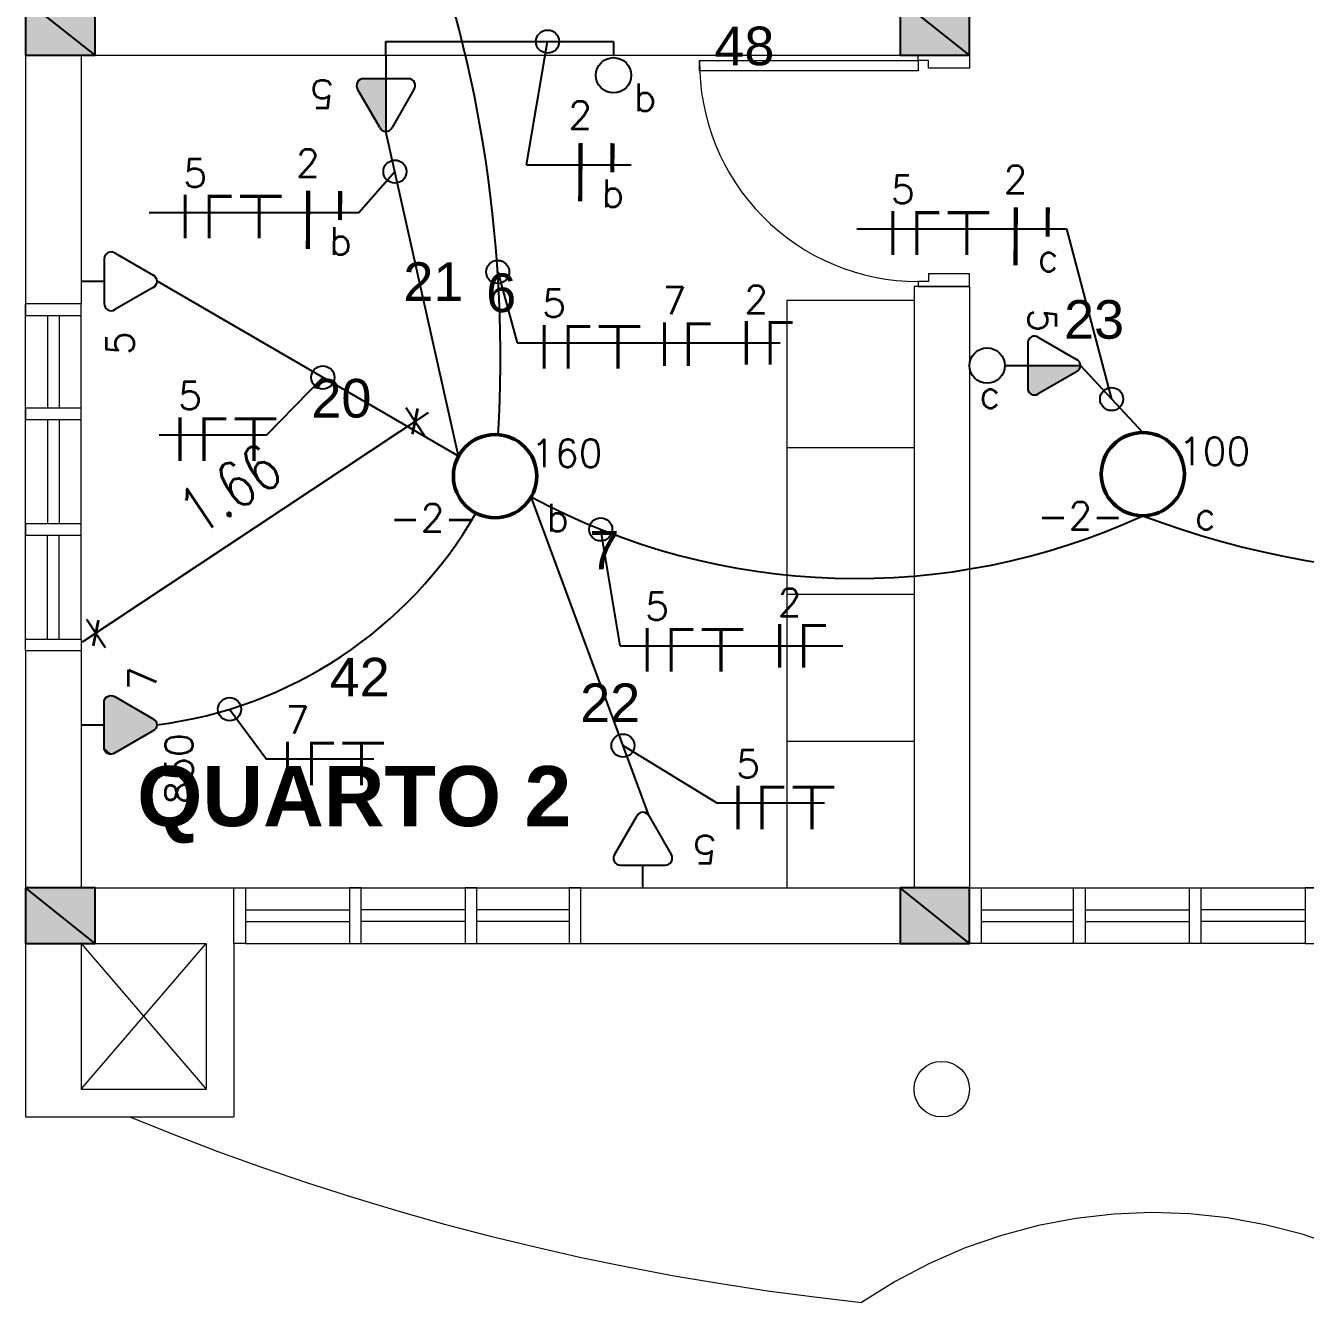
# Model space of a CAD drawing. Header units: millimetres. Extents: x 4360 to 8806, y 1896 to 3880.
# Drawn here: x 4399.48 to 4405.01, y 1934.58 to 1940.1 of the extents above; entities that cross this region are included whole.
import ezdxf
from ezdxf.enums import TextEntityAlignment as Align

# ---------------------------------------------------------------- set-up
doc = ezdxf.new("R2010")
doc.units = ezdxf.units.MM
doc.linetypes.add('ACAD_ISO03W100', pattern=[30, 12, -18])
doc.linetypes.add('Contínuo', pattern=[0])
for name, color, linetype, lineweight in [('C-Moveis', 7, 'Continuous', 5), ('C-Paredes-Acessorios', 20, 'Continuous', 5), ('C-Portas', 7, 'Continuous', 5), ('C-Texto', 4, 'Continuous', 9), ('ILUMINAÇÃO', 1, 'Contínuo', 50), ('TOMADAS', 1, 'Continuous', 25)]:
    doc.layers.add(name, color=color, linetype=linetype, lineweight=lineweight)
doc.layers.add('C-Pilares', color=7, linetype='Continuous', plot=False)
for name, color, linetype in [('CIRCUITOS', 255, 'Continuous'), ('Eletrodutos', 4, 'Continuous'), ('INTERRUPTORES', 1, 'Continuous')]:
    doc.layers.add(name, color=color, linetype=linetype)
doc.styles.add('BOLD', font='arialbd.ttf')
doc.styles.add('COTAS', font='romans.shx', dxfattribs={"width": 0.75})
doc.styles.add('RomanS', font='romans.shx')
doc.styles.get("Standard").update_dxf_attribs({"font": 'arial.ttf'})
doc.dimstyles.new('COTAS_100', dxfattribs={"dimscale": 100, "dimtxt": 0.002, "dimasz": 0.0008, "dimexe": 0.0007, "dimexo": 0.004, "dimgap": 0.001, "dimtad": 1, "dimzin": 4, "dimdsep": 46, "dimtxsty": 'COTAS', "dimblk1": 'ARCHTICK', "dimblk2": 'ARCHTICK', "dimsah": 1, "dimcen": 0.003, "dimdle": 0.0007, "dimaunit": 1, "dimadec": 0, "dimazin": 0, "dimtfac": 1, "dimtix": 1, "dimtmove": 0, "dimatfit": 3, "dimldrblk": 'ARCHTICK', "dimfxl": 1, "dimtolj": 1, "dimtzin": 0, "dimarcsym": 0})

# ---------------------------------------------------------------- blocks, each defined once
blk = doc.blocks.new('d9-2')
at = {"layer": 'C-Portas'}
for p, q in [((-0.06, 0.2), (-0.06, 1.05)), ((-0.06, 1.05), (-0.02, 1.05)), ((-0.02, 1.05), (-0.02, 0.2)), ((-0.88, 0.2), (-0.9, 0.2)), ((-0.9, 0.2), (-0.9, 0)), ((-0.88, 0.16), (-0.88, 0.2)), ((-0.02, 0.2), (-0.06, 0.2)), ((-0.02, 0.16), (-0.02, 0.2)), ((-0.02, 0.2), (0, 0.2)), ((0, 0.2), (0, 0)), ((-0.85, 0.16), (-0.88, 0.16)), ((-0.85, 0), (-0.85, 0.16)), ((-0.05, 0), (-0.05, 0.16)), ((-0.05, 0.16), (-0.02, 0.16)), ((-0.9, 0), (-0.85, 0)), ((0, 0), (-0.05, 0))]:
    blk.add_line(p, q, dxfattribs=at)
blk.add_arc((-0.0299, 0.2), 0.8501, 89.3299, 180, dxfattribs=at)
blk = doc.blocks.new('A$C2A3D30EB')
at = {"layer": 'C-Pilares'}
for color, points in [(6, [(0, 0), (24, 30), (0, 30)]), (6, [(24, 30), (0, 30), (0, 0)]), (135, [(24, 30), (0, 0), (24, 0)])]:
    blk.add_hatch(color=color, dxfattribs=at).paths.add_polyline_path(points)
blk.add_line((24, 30), (0, 0), dxfattribs=at)
at = {"layer": 'C-Pilares', "color": 7}
blk.add_lwpolyline([(0, 0), (24, 0), (24, 30), (0, 30)], close=True, dxfattribs=at)
blk = doc.blocks.new('A$C0BD3781F')
blk.add_circle((0.36, 0.36), 0.36)
at = {"style": 'RomanS', "flags": 8}
for tag, p in [('009', (0.502, 0.474)), ('001', (0.188, 0.472)), ('020', (0.356, 0.232))]:
    blk.add_attdef(tag, text='', height=0.16, dxfattribs=at).set_placement(p, align=Align.MIDDLE_CENTER)
blk = doc.blocks.new('Ir1s01')
blk.add_circle((0, 1.017), 1.017)
at = {"style": 'RomanS', "flags": 8}
blk.add_attdef('009', text='', height=1.6, dxfattribs=at).set_placement((1.811, 2.295), align=Align.MIDDLE_CENTER)
blk = doc.blocks.new('TEBAI01')
for p, q in [((-1.617, 1.949), (-0.353, 4.139)), ((0.353, 4.139), (1.631, 1.925)), ((-1.297, 1.32), (1.28, 1.32)), ((0, 0), (0, 1.32))]:
    blk.add_line(p, q)
for centre, start, end in [((0, 3.967), 26.04787, 153.95213), ((-1.302, 1.713), 143.13324, 270.77697), ((1.3, 1.713), 267.18113, 32.56886)]:
    blk.add_arc(centre, 0.393, start, end)
at = {"style": 'RomanS', "flags": 8}
for tag, p in [('020', (-5.031, 2.198)), ('001', (3.561, 2.226))]:
    blk.add_attdef(tag, text='', height=1.6, dxfattribs=at).set_placement(p, align=Align.MIDDLE_CENTER)
blk = doc.blocks.new('TEMED02')
for p, q in [((-1.617, 1.949), (-0.353, 4.139)), ((0, 1.32), (0, 4.36)), ((0.353, 4.139), (1.631, 1.925)), ((-1.297, 1.32), (1.28, 1.32)), ((0, 0), (0, 1.32))]:
    blk.add_line(p, q)
for centre, start, end in [((0, 3.967), 26.04787, 153.95213), ((-1.302, 1.713), 143.13324, 270.77697), ((1.3, 1.713), 267.18113, 32.56886)]:
    blk.add_arc(centre, 0.393, start, end)
at = {"linetype": 'Continuous'}
for points in [[(0, 4.36), (1.631, 1.925), (0.208, 4.3)], [(1.631, 1.925), (0, 4.36), (1.693, 1.721)], [(0, 1.32), (1.693, 1.721), (0, 4.36)], [(0.353, 4.139), (0.208, 4.3), (1.631, 1.925)], [(1.693, 1.721), (0, 1.32), (1.64, 1.516)], [(1.28, 1.32), (1.64, 1.516), (0, 1.32)], [(1.64, 1.516), (1.28, 1.32), (1.487, 1.367)]]:
    blk.add_solid(points, dxfattribs=at)
at = {"style": 'RomanS', "flags": 8}
for tag, p in [('020', (-4.961, 2.195)), ('001', (3.391, 2.166))]:
    blk.add_attdef(tag, text='', height=1.6, dxfattribs=at).set_placement(p, align=Align.MIDDLE_CENTER)
blk = doc.blocks.new('TEALT03')
for p, q in [((-1.617, 1.949), (-0.353, 4.139)), ((0.353, 4.139), (1.631, 1.925)), ((-1.297, 1.32), (1.28, 1.32)), ((0, 0), (0, 1.32))]:
    blk.add_line(p, q)
for centre, start, end in [((0, 3.967), 26.04787, 153.95213), ((-1.302, 1.713), 143.13324, 270.77697), ((1.3, 1.713), 267.18113, 32.56886)]:
    blk.add_arc(centre, 0.393, start, end)
at = {"linetype": 'Continuous'}
for points in [[(-1.617, 1.949), (1.487, 1.367), (-0.353, 4.139)], [(-0.353, 4.139), (1.64, 1.516), (-0.208, 4.3)], [(1.64, 1.516), (-0.353, 4.139), (1.487, 1.367)], [(-0.208, 4.3), (1.693, 1.721), (0, 4.36)], [(1.693, 1.721), (-0.208, 4.3), (1.64, 1.516)], [(0, 4.36), (1.631, 1.925), (0.208, 4.3)], [(1.631, 1.925), (0, 4.36), (1.693, 1.721)], [(0.353, 4.139), (0.208, 4.3), (1.631, 1.925)], [(-1.694, 1.75), (1.28, 1.32), (-1.617, 1.949)], [(1.28, 1.32), (-1.694, 1.75), (-1.307, 1.32)], [(-1.655, 1.54), (-1.307, 1.32), (-1.694, 1.75)], [(-1.307, 1.32), (-1.655, 1.54), (-1.512, 1.381)], [(1.487, 1.367), (-1.617, 1.949), (1.28, 1.32)]]:
    blk.add_solid(points, dxfattribs=at)
at = {"style": 'RomanS', "flags": 8}
for tag, p in [('020', (-4.819, 2.032)), ('001', (3.506, 2.072))]:
    blk.add_attdef(tag, text='', height=1.6, dxfattribs=at).set_placement(p, align=Align.MIDDLE_CENTER)
blk = doc.blocks.new('FNT')
at = {"const_width": 0.24}
for points in [[(0.12, 1.68), (0.12, -1.68)], [(1.84, 1.56), (3.68, 1.56)], [(1.96, 1.44), (1.96, -1.68)], [(4.32, 1.56), (7.52, 1.56)], [(5.8, 1.44), (5.8, -1.68)]]:
    blk.add_lwpolyline(points, dxfattribs=at)
at = {"style": 'RomanS', "flags": 8}
blk.add_attdef('001', text='', height=1.6, dxfattribs=at).set_placement((0.888, 3.343), align=Align.MIDDLE_CENTER)
blk = doc.blocks.new('A$C27EA2FDF')
at = {"const_width": 0.009}
for points in [[(0.0398, 0.126), (0.0398, 0)], [(0.1043, 0.1215), (0.1733, 0.1215)], [(0.1088, 0.117), (0.1088, 0)]]:
    blk.add_lwpolyline(points, dxfattribs=at)
at = {"style": 'RomanS', "flags": 8}
blk.add_attdef('001', text='', height=0.06, dxfattribs=at).set_placement((0.0686, 0.1884), align=Align.MIDDLE_CENTER)
blk = doc.blocks.new('A$C3508442B')
at = {"const_width": 0.024}
for points in [[(0.2619, 0.2242), (0.5919, 0.1608)], [(0.2272, 0.0435), (0.3922, 0.0118)]]:
    blk.add_lwpolyline(points, dxfattribs=at)
at = {"style": 'RomanS', "flags": 8}
for tag, p in [('009', (0.6337, 0.3286)), ('001', (0.1047, 0.2577))]:
    blk.add_attdef(tag, text='', height=0.16, rotation=79, dxfattribs=at).set_placement(p, align=Align.MIDDLE_CENTER)
blk = doc.blocks.new('_ArchTick')
at = {"color": 0, "linetype": 'ByBlock', "const_width": 0.15}
blk.add_lwpolyline([(-0.5, -0.5), (0.5, 0.5)], dxfattribs=at)
blk = doc.blocks.new('*D90')
at = {"layer": 'Defpoints', "color": 0, "transparency": 16777216}
for p in [(4401.1618, 1938.389), (4401.4252, 1937.9921), (4400.0455, 1937.0768)]:
    blk.add_point(p, dxfattribs=at)
at = {"layer": 'Eletrodutos', "color": 0, "lineweight": -2, "transparency": 16777216}
for p, q in [((4399.7238, 1937.435), (4401.2202, 1938.4277)), ((4401.2041, 1938.3254), (4401.1231, 1938.4474)), ((4399.8244, 1937.4101), (4399.7435, 1937.5321))]:
    blk.add_line(p, q, dxfattribs=at)
at = {"layer": 'Eletrodutos', "color": 0, "lineweight": -2, "transparency": 16777216, "xscale": 0.08, "yscale": 0.08, "zscale": 0.08}
for p, rotation in [((4401.1618, 1938.389), 33.56123184259349), ((4399.7821, 1937.4737), 213.5612318425935)]:
    blk.add_blockref('_ArchTick', p, dxfattribs=dict(at, rotation=rotation))
at = {"layer": 'Eletrodutos', "color": 0, "transparency": 16777216, "insert": (4400.3614, 1938.098), "char_height": 0.2, "attachment_point": 5, "rotation": 33.5612, "style": 'COTAS'}
blk.add_mtext('\\A1;1.66', dxfattribs=at)

msp = doc.modelspace()

# ---------------------------------------------------------------- linework, layer by layer
at = {"layer": 'C-Moveis'}
for p, q in [((4402.76851, 1938.91158), (4402.76851, 1936.37158)), ((4403.31851, 1938.91158), (4402.76851, 1938.91158)), ((4402.76851, 1938.27658), (4403.31851, 1938.27658)), ((4402.76851, 1937.64158), (4403.31851, 1937.64158)), ((4402.76851, 1937.00658), (4403.31851, 1937.00658))]:
    msp.add_line(p, q, dxfattribs=at)
at = {"layer": 'C-Paredes-Acessorios'}
for p, q in [((4399.47851, 1941.23658), (4399.47851, 1938.89658)), ((4403.55851, 1939.97158), (4403.55851, 1940.21158)), ((4403.55851, 1939.97158), (4403.55851, 1940.21158)), ((4399.71851, 1939.97158), (4399.71851, 1938.89658)), ((4399.71851, 1939.97158), (4403.55851, 1939.97158)), ((4403.31851, 1938.97158), (4403.31851, 1936.37158)), ((4403.55851, 1938.97158), (4403.31851, 1938.97158)), ((4403.55851, 1938.97158), (4403.55851, 1936.13158)), ((4399.47851, 1937.44658), (4399.47851, 1938.89658)), ((4399.71851, 1938.89658), (4399.47851, 1938.89658)), ((4399.71851, 1937.44658), (4399.71851, 1938.89658)), ((4399.57351, 1938.84658), (4399.57351, 1938.44658)), ((4399.62351, 1938.84658), (4399.62351, 1938.44658)), ((4399.57351, 1938.39658), (4399.57351, 1937.94658)), ((4399.62351, 1938.39658), (4399.62351, 1937.94658)), ((4399.57351, 1937.44658), (4399.57351, 1937.89658)), ((4399.62351, 1937.44658), (4399.62351, 1937.89658)), ((4399.47851, 1937.39658), (4399.47851, 1936.13158)), ((4399.71851, 1937.39658), (4399.47851, 1937.39658)), ((4399.71851, 1937.39658), (4399.71851, 1936.37158)), ((4399.71851, 1936.37158), (4400.37851, 1936.37158)), ((4400.37851, 1936.13158), (4400.37851, 1936.37158)), ((4400.42851, 1936.37158), (4401.87851, 1936.37158)), ((4401.87851, 1936.37158), (4403.31851, 1936.37158)), ((4401.87851, 1936.13158), (4401.87851, 1936.37158)), ((4403.55851, 1936.13158), (4403.55851, 1936.37158)), ((4403.55851, 1936.37158), (4405.05851, 1936.37158)), ((4403.55851, 1936.13158), (4403.55851, 1936.37158)), ((4400.42851, 1936.27658), (4400.87851, 1936.27658)), ((4401.37851, 1936.27658), (4400.92851, 1936.27658)), ((4401.82851, 1936.27658), (4401.42851, 1936.27658)), ((4403.60851, 1936.27658), (4404.00851, 1936.27658)), ((4404.05851, 1936.27658), (4404.50851, 1936.27658)), ((4405.00851, 1936.27658), (4404.55851, 1936.27658)), ((4400.42851, 1936.22658), (4400.87851, 1936.22658)), ((4401.37851, 1936.22658), (4400.92851, 1936.22658)), ((4401.82851, 1936.22658), (4401.42851, 1936.22658)), ((4403.60851, 1936.22658), (4404.00851, 1936.22658)), ((4404.05851, 1936.22658), (4404.50851, 1936.22658)), ((4405.00851, 1936.22658), (4404.55851, 1936.22658)), ((4399.47851, 1936.13158), (4399.47851, 1935.38158)), ((4399.71851, 1936.13158), (4400.25851, 1936.13158)), ((4399.71851, 1936.13158), (4399.71851, 1935.50158)), ((4400.25851, 1936.13158), (4400.25851, 1935.50158)), ((4400.37851, 1936.13158), (4400.37851, 1935.38158)), ((4400.42851, 1936.13158), (4401.87851, 1936.13158)), ((4401.87851, 1936.13158), (4403.55851, 1936.13158)), ((4405.00851, 1936.13158), (4403.55851, 1936.13158)), ((4399.71851, 1935.50158), (4400.25851, 1935.50158)), ((4399.47851, 1935.38158), (4400.37851, 1935.38158))]:
    msp.add_line(p, q, dxfattribs=at)
at = {"layer": 'C-Paredes-Acessorios', "color": 3}
for p, q in [((4399.71851, 1935.50158), (4400.25851, 1936.13158)), ((4399.71851, 1936.13158), (4400.25851, 1935.50158))]:
    msp.add_line(p, q, dxfattribs=at)
for points in [[(4399.47851, 1938.89658), (4399.47851, 1938.84658), (4399.71851, 1938.84658), (4399.71851, 1938.89658)], [(4399.47851, 1937.39658), (4399.47851, 1937.44658), (4399.71851, 1937.44658), (4399.71851, 1937.39658)], [(4399.47851, 1937.39658), (4399.47851, 1937.39658), (4399.47851, 1937.44658), (4399.71851, 1937.44658), (4399.71851, 1937.39658)], [(4400.37851, 1936.37158), (4400.42851, 1936.37158), (4400.42851, 1936.13158), (4400.37851, 1936.13158)], [(4400.37851, 1936.37158), (4400.37851, 1936.37158), (4400.42851, 1936.37158), (4400.42851, 1936.13158), (4400.37851, 1936.13158)], [(4401.87851, 1936.37158), (4401.82851, 1936.37158), (4401.82851, 1936.13158), (4401.87851, 1936.13158)], [(4403.55851, 1936.37158), (4403.60851, 1936.37158), (4403.60851, 1936.13158), (4403.55851, 1936.13158)], [(4405.05851, 1936.37158), (4405.00851, 1936.37158), (4405.00851, 1936.13158), (4405.05851, 1936.13158)], [(4405.05851, 1936.37158), (4405.05851, 1936.37158), (4405.00851, 1936.37158), (4405.00851, 1936.13158), (4405.05851, 1936.13158)]]:
    msp.add_lwpolyline(points, dxfattribs=at)
for points in [[(4399.71851, 1938.44658), (4399.47851, 1938.44658), (4399.47851, 1938.39658), (4399.71851, 1938.39658)], [(4399.71851, 1937.94658), (4399.47851, 1937.94658), (4399.47851, 1937.89658), (4399.71851, 1937.89658)], [(4400.92851, 1936.13158), (4400.92851, 1936.37158), (4400.87851, 1936.37158), (4400.87851, 1936.13158)], [(4401.42851, 1936.13158), (4401.42851, 1936.37158), (4401.37851, 1936.37158), (4401.37851, 1936.13158)], [(4404.00851, 1936.13158), (4404.00851, 1936.37158), (4404.05851, 1936.37158), (4404.05851, 1936.13158)], [(4404.50851, 1936.13158), (4404.50851, 1936.37158), (4404.55851, 1936.37158), (4404.55851, 1936.13158)]]:
    msp.add_lwpolyline(points, close=True, dxfattribs=at)
at = {"layer": 'C-Paredes-Acessorios'}
msp.add_circle((4403.43851, 1935.50158), 0.12, dxfattribs=at)
at = {"layer": 'C-Paredes-Acessorios', "linetype": 'ACAD_ISO03W100'}
for centre, radius, start, end in [((4404.30851, 1946.01773), 11.5027, 247.617974, 263.92934), ((4404.35342, 1932.72414), 2.24357, 56.17765, 124.2095)]:
    msp.add_arc(centre, radius, start, end, dxfattribs=at)
at = {"layer": 'CIRCUITOS'}
for p, q in [((4401.64286, 1939.49862), (4401.73458, 1940.03097)), ((4400.91906, 1939.29174), (4401.07483, 1939.46854)), ((4401.64286, 1939.49862), (4402.09623, 1939.49862)), ((4400.01231, 1939.29174), (4400.91906, 1939.29174)), ((4403.07084, 1939.22089), (4403.97759, 1939.22089)), ((4403.97759, 1939.22089), (4404.1727, 1938.48539)), ((4400.51921, 1938.32957), (4400.05561, 1938.32957)), ((4402.04859, 1937.4188), (4401.96423, 1937.92197)), ((4402.46744, 1936.73746), (4402.06065, 1936.98698)), ((4400.98384, 1936.92768), (4400.52024, 1936.92768)), ((4402.93104, 1936.73746), (4402.46744, 1936.73746))]:
    msp.add_line(p, q, dxfattribs=at)
at = {"layer": 'CIRCUITOS', "linetype": 'Continuous'}
for p, q in [((4401.51895, 1939.03491), (4401.60331, 1938.72885)), ((4401.60331, 1938.72885), (4402.73968, 1938.72885)), ((4400.76322, 1938.5788), (4400.51921, 1938.32957)), ((4402.04859, 1937.4188), (4403.01012, 1937.4188)), ((4400.35995, 1937.14441), (4400.52024, 1936.92768))]:
    msp.add_line(p, q, dxfattribs=at)
at = {"layer": 'CIRCUITOS'}
for centre in [(4401.73458, 1940.03097), (4401.07483, 1939.46854), (4401.51895, 1939.03491), (4400.76322, 1938.5788), (4404.1727, 1938.48539), (4401.96423, 1937.92197), (4400.35995, 1937.14441), (4402.06065, 1936.98698)]:
    msp.add_circle(centre, 0.05, dxfattribs=at)
at = {"layer": 'Eletrodutos'}
for p, q in [((4401.03593, 1939.96945), (4401.03593, 1940.03097)), ((4401.03593, 1940.03097), (4402.0199, 1940.03097)), ((4402.0199, 1940.03097), (4402.0199, 1939.97158)), ((4401.3499, 1938.23855), (4401.03593, 1939.64245)), ((4401.3499, 1938.23855), (4400.04661, 1938.99441)), ((4404.30736, 1938.34079), (4404.03803, 1938.63)), ((4402.17324, 1936.68203), (4401.66371, 1938.06217))]:
    msp.add_line(p, q, dxfattribs=at)
for centre, radius, start, end in [((4395.80328, 1938.66599), 5.72757, 356.65232, 20.2258), ((4403.06733, 1940.67866), 2.96921, 241.78857, 294.68512), ((4399.81222, 1938.92588), 1.86378, 277.19061, 329.93185), ((4405.69233, 1941.65631), 3.9278, 249.35314, 290.90854)]:
    msp.add_arc(centre, radius, start, end, dxfattribs=at)

# ---------------------------------------------------------------- block references
at = {"layer": 'C-Paredes-Acessorios', "xscale": 0.01, "yscale": 0.01, "zscale": 0.01, "rotation": 270}
for p in [(4399.47851, 1940.21158), (4403.25851, 1940.21158), (4399.47851, 1936.37158), (4403.25851, 1936.37158)]:
    msp.add_blockref('A$C2A3D30EB', p, dxfattribs=at)
at = {"layer": 'C-Portas', "linetype": 'Continuous', "xscale": 1.111111111094942, "yscale": 1.111111111094942, "zscale": 1.111111111094942, "rotation": 90}
msp.add_blockref('d9-2', (4403.55851, 1939.97158), dxfattribs=at)
at = {"layer": 'CIRCUITOS', "lineweight": 30}
ref = msp.add_blockref('A$C3508442B', (4402.08059, 1939.75249), dxfattribs=dict(at, xscale=-0.7499999999999991, yscale=0.7499999999999996, zscale=0.7499999999999996, rotation=78.7512890459185))
ref.add_attrib('009', 'b', dxfattribs={"layer": '0', "height": 0.12, "rotation": 359.75129, "style": 'RomanS', "flags": 8}).set_placement((4402.01716, 1939.37524), align=Align.MIDDLE_CENTER)
ref.add_attrib('001', '2', dxfattribs={"layer": '0', "height": 0.12, "rotation": 359.75129, "style": 'RomanS', "flags": 8}).set_placement((4401.8757, 1939.71318), align=Align.MIDDLE_CENTER)
ref = msp.add_blockref('FNT', (4400.1619, 1939.27417), dxfattribs=dict(at, xscale=0.05624999999918144, yscale=0.05624999999918144, zscale=0.05624999999918144))
ref.add_attrib('001', '5', dxfattribs={"layer": '0', "height": 0.12, "style": 'RomanS', "flags": 8}).set_placement((4400.21183, 1939.4622), align=Align.MIDDLE_CENTER)
ref = msp.add_blockref('A$C3508442B', (4400.90342, 1939.54561), dxfattribs=dict(at, xscale=-0.7499999999999991, yscale=0.7499999999999996, zscale=0.7499999999999996, rotation=78.7512890459185))
ref.add_attrib('009', 'b', dxfattribs={"layer": '0', "height": 0.12, "rotation": 359.75129, "style": 'RomanS', "flags": 8}).set_placement((4400.83999, 1939.16836), align=Align.MIDDLE_CENTER)
ref.add_attrib('001', '2', dxfattribs={"layer": '0', "height": 0.12, "rotation": 359.75129, "style": 'RomanS', "flags": 8}).set_placement((4400.69853, 1939.5063), align=Align.MIDDLE_CENTER)
ref = msp.add_blockref('A$C3508442B', (4403.96195, 1939.47476), dxfattribs=dict(at, xscale=-0.7499999999999991, yscale=0.7499999999999996, zscale=0.7499999999999996, rotation=78.7512890459185))
ref.add_attrib('009', 'c', dxfattribs={"layer": '0', "height": 0.12, "rotation": 359.75129, "style": 'RomanS', "flags": 8}).set_placement((4403.89852, 1939.09751), align=Align.MIDDLE_CENTER)
ref.add_attrib('001', '2', dxfattribs={"layer": '0', "height": 0.12, "rotation": 359.75129, "style": 'RomanS', "flags": 8}).set_placement((4403.75706, 1939.43545), align=Align.MIDDLE_CENTER)
ref = msp.add_blockref('FNT', (4403.22043, 1939.20332), dxfattribs=dict(at, xscale=0.05624999999918144, yscale=0.05624999999918144, zscale=0.05624999999918144))
ref.add_attrib('001', '5', dxfattribs={"layer": '0', "height": 0.12, "style": 'RomanS', "flags": 8}).set_placement((4403.27036, 1939.39135), align=Align.MIDDLE_CENTER)
at = {"layer": 'CIRCUITOS'}
ref = msp.add_blockref('A$C27EA2FDF', (4402.17999, 1938.62824), dxfattribs=dict(at, xscale=1.5, yscale=1.5, zscale=1.5))
ref.add_attrib('001', '7', dxfattribs={"layer": '0', "height": 0.12, "style": 'RomanS', "flags": 8}).set_placement((4402.28285, 1938.91077), align=Align.MIDDLE_CENTER)
ref = msp.add_blockref('A$C27EA2FDF', (4402.53382, 1938.63435), dxfattribs=dict(at, xscale=1.5, yscale=1.5, zscale=1.5))
ref.add_attrib('001', '2', dxfattribs={"layer": '0', "height": 0.12, "style": 'RomanS', "flags": 8}).set_placement((4402.63668, 1938.91688), align=Align.MIDDLE_CENTER)
at = {"layer": 'CIRCUITOS', "lineweight": 30}
ref = msp.add_blockref('FNT', (4401.71297, 1938.71128), dxfattribs=dict(at, xscale=0.05624999999918144, yscale=0.05624999999918144, zscale=0.05624999999918144))
ref.add_attrib('001', '5', dxfattribs={"layer": '0', "height": 0.12, "style": 'RomanS', "flags": 8}).set_placement((4401.7629, 1938.89931), align=Align.MIDDLE_CENTER)
ref = msp.add_blockref('FNT', (4400.13932, 1938.312), dxfattribs=dict(at, xscale=0.05624999999918144, yscale=0.05624999999918144, zscale=0.05624999999918144))
ref.add_attrib('001', '5', dxfattribs={"layer": '0', "height": 0.12, "style": 'RomanS', "flags": 8}).set_placement((4400.18925, 1938.50003), align=Align.MIDDLE_CENTER)
ref = msp.add_blockref('FNT', (4402.15824, 1937.40124), dxfattribs=dict(at, xscale=0.05624999999918144, yscale=0.05624999999918144, zscale=0.05624999999918144))
ref.add_attrib('001', '5', dxfattribs={"layer": '0', "height": 0.12, "style": 'RomanS', "flags": 8}).set_placement((4402.20817, 1937.58927), align=Align.MIDDLE_CENTER)
at = {"layer": 'CIRCUITOS'}
ref = msp.add_blockref('A$C27EA2FDF', (4402.67816, 1937.3243), dxfattribs=dict(at, xscale=1.5, yscale=1.5, zscale=1.5))
ref.add_attrib('001', '2', dxfattribs={"layer": '0', "height": 0.12, "style": 'RomanS', "flags": 8}).set_placement((4402.78101, 1937.60684), align=Align.MIDDLE_CENTER)
at = {"layer": 'CIRCUITOS', "lineweight": 30}
ref = msp.add_blockref('FNT', (4400.60396, 1936.91011), dxfattribs=dict(at, xscale=0.05624999999918144, yscale=0.05624999999918144, zscale=0.05624999999918144))
ref.add_attrib('001', '7', dxfattribs={"layer": '0', "height": 0.12, "style": 'RomanS', "flags": 8}).set_placement((4400.65389, 1937.09814), align=Align.MIDDLE_CENTER)
ref = msp.add_blockref('FNT', (4402.55116, 1936.71989), dxfattribs=dict(at, xscale=0.05624999999918144, yscale=0.05624999999918144, zscale=0.05624999999918144))
ref.add_attrib('001', '5', dxfattribs={"layer": '0', "height": 0.12, "style": 'RomanS', "flags": 8}).set_placement((4402.60109, 1936.90793), align=Align.MIDDLE_CENTER)
at = {"layer": 'ILUMINAÇÃO'}
ref = msp.add_blockref('A$C0BD3781F', (4401.32776, 1938.33202), dxfattribs=dict(at, xscale=-0.5, yscale=0.5, zscale=0.5, rotation=180))
ref.add_attrib('020', '160', dxfattribs={"layer": '0', "height": 0.12, "style": 'RomanS', "flags": 8}).set_placement((4401.81784, 1938.25104), align=Align.MIDDLE_CENTER)
ref.add_attrib('009', 'b', dxfattribs={"layer": '0', "height": 0.12, "style": 'RomanS', "flags": 8}).set_placement((4401.77774, 1937.97203), align=Align.MIDDLE_CENTER)
ref.add_attrib('001', '-2-', dxfattribs={"layer": '0', "height": 0.12, "style": 'RomanS', "flags": 8}).set_placement((4401.23774, 1937.97203), align=Align.MIDDLE_CENTER)
ref = msp.add_blockref('A$C0BD3781F', (4404.12739, 1938.34078), dxfattribs=dict(at, xscale=-0.5, yscale=0.5, zscale=0.5, rotation=180))
ref.add_attrib('020', '100', dxfattribs={"layer": '0', "height": 0.12, "style": 'RomanS', "flags": 8}).set_placement((4404.61746, 1938.2598), align=Align.MIDDLE_CENTER)
ref.add_attrib('009', 'c', dxfattribs={"layer": '0', "height": 0.12, "style": 'RomanS', "flags": 8}).set_placement((4404.57736, 1937.98079), align=Align.MIDDLE_CENTER)
ref.add_attrib('001', '-2-', dxfattribs={"layer": '0', "height": 0.12, "style": 'RomanS', "flags": 8}).set_placement((4404.03736, 1937.98079), align=Align.MIDDLE_CENTER)
at = {"layer": 'INTERRUPTORES'}
ref = msp.add_blockref('Ir1s01', (4402.0197, 1939.80896), dxfattribs=dict(at, xscale=0.0749999999989086, yscale=0.0749999999989086, zscale=0.0749999999989086))
ref.add_attrib('009', 'b', dxfattribs={"layer": '0', "height": 0.12, "style": 'RomanS', "flags": 8}).set_placement((4402.15553, 1939.78983), align=Align.MIDDLE_CENTER)
ref = msp.add_blockref('Ir1s01', (4403.63477, 1938.55374), dxfattribs=dict(at, xscale=0.0749999999989086, yscale=0.0749999999989086, zscale=0.0749999999989086))
ref.add_attrib('009', 'c', dxfattribs={"layer": '0', "height": 0.12, "style": 'RomanS', "flags": 8}).set_placement((4403.64652, 1938.50607), align=Align.MIDDLE_CENTER)
at = {"layer": 'TOMADAS'}
ref = msp.add_blockref('TEMED02', (4401.03593, 1939.96945), dxfattribs=dict(at, xscale=0.07500000006984917, yscale=0.07500000006984917, zscale=0.07500000006984917, rotation=180))
ref.add_attrib('020', '5', dxfattribs={"layer": '0', "height": 0.12, "rotation": 180, "style": 'RomanS', "flags": 8}).set_placement((4400.75981, 1939.80485), align=Align.MIDDLE_CENTER)
ref = msp.add_blockref('TEBAI01', (4399.71962, 1938.99441), dxfattribs=dict(at, xscale=0.07500000006984917, yscale=0.07500000006984917, zscale=0.07500000006984917, rotation=269.9999999991155))
ref.add_attrib('001', '5', dxfattribs={"layer": '0', "height": 0.12, "rotation": 90, "style": 'RomanS', "flags": 8}).set_placement((4399.88659, 1938.72733), align=Align.MIDDLE_CENTER)
ref = msp.add_blockref('TEMED02', (4403.71104, 1938.63), dxfattribs=dict(at, xscale=0.07500000006984917, yscale=0.07500000006984917, zscale=0.07500000006984917, rotation=270))
ref.add_attrib('001', '5', dxfattribs={"layer": '0', "height": 0.12, "rotation": 270, "style": 'RomanS', "flags": 8}).set_placement((4403.87351, 1938.82532), align=Align.MIDDLE_CENTER)
ref = msp.add_blockref('TEALT03', (4399.71851, 1937.07676), dxfattribs=dict(at, xscale=-0.07500000000000001, yscale=0.07500000000000001, zscale=0.07500000000000001, rotation=270))
ref.add_attrib('001', '7', dxfattribs={"layer": '0', "height": 0.12, "rotation": 90, "style": 'RomanS'}).set_placement((4399.98293, 1937.27875), align=Align.MIDDLE_CENTER)
ref.add_attrib('020', '850', dxfattribs={"layer": '0', "height": 0.12, "rotation": 90, "style": 'RomanS'}).set_placement((4400.14182, 1936.88635), align=Align.MIDDLE_CENTER)
ref = msp.add_blockref('TEBAI01', (4402.14673, 1936.37158), dxfattribs=dict(at, xscale=0.07500000006984917, yscale=0.07500000006984917, zscale=0.07500000006984917, rotation=359.9999999991155))
ref.add_attrib('001', '5', dxfattribs={"layer": '0', "height": 0.12, "rotation": 180, "style": 'RomanS', "flags": 8}).set_placement((4402.41381, 1936.53856), align=Align.MIDDLE_CENTER)

# ---------------------------------------------------------------- texts
at = {"layer": 'C-Texto', "style": 'BOLD'}
msp.add_text('QUARTO 2', height=0.26, dxfattribs=at).set_placement((4399.96038, 1936.63854))
at = {"layer": 'Eletrodutos', "attachment_point": 1}
for s, insert, char_height in [('48', (4402.45564, 1940.09564), 0.167023), ('21', (4401.11145, 1939.07661), 0.167023), ('6', (4401.46937, 1939.02845), 0.16702), ('23', (4403.96701, 1938.9132), 0.167023), ('20', (4400.71364, 1938.57234), 0.167023), ('7', (4401.91465, 1937.91551), 0.16702), ('42', (4400.79298, 1937.36635), 0.167023), ('22', (4401.87553, 1937.25559), 0.167023)]:
    msp.add_mtext_dynamic_manual_height_columns(s, width=0.2590259, gutter_width=0.83512, heights=[0], dxfattribs=dict(at, insert=insert, char_height=char_height))

# ---------------------------------------------------------------- dimensions: what is measured, and where the dimension line sits
at = {"layer": 'Eletrodutos'}
dim = msp.add_aligned_dim(p1=(4400.04551, 1937.07676), p2=(4401.42518, 1937.99207), distance=0.47638, dimstyle='COTAS_100', dxfattribs=at)
dim.commit()
dim.dimension.update_dxf_attribs({"geometry": '*D90', "text_midpoint": (4400.36142, 1938.09805)})

doc.saveas('drawing.dxf')
